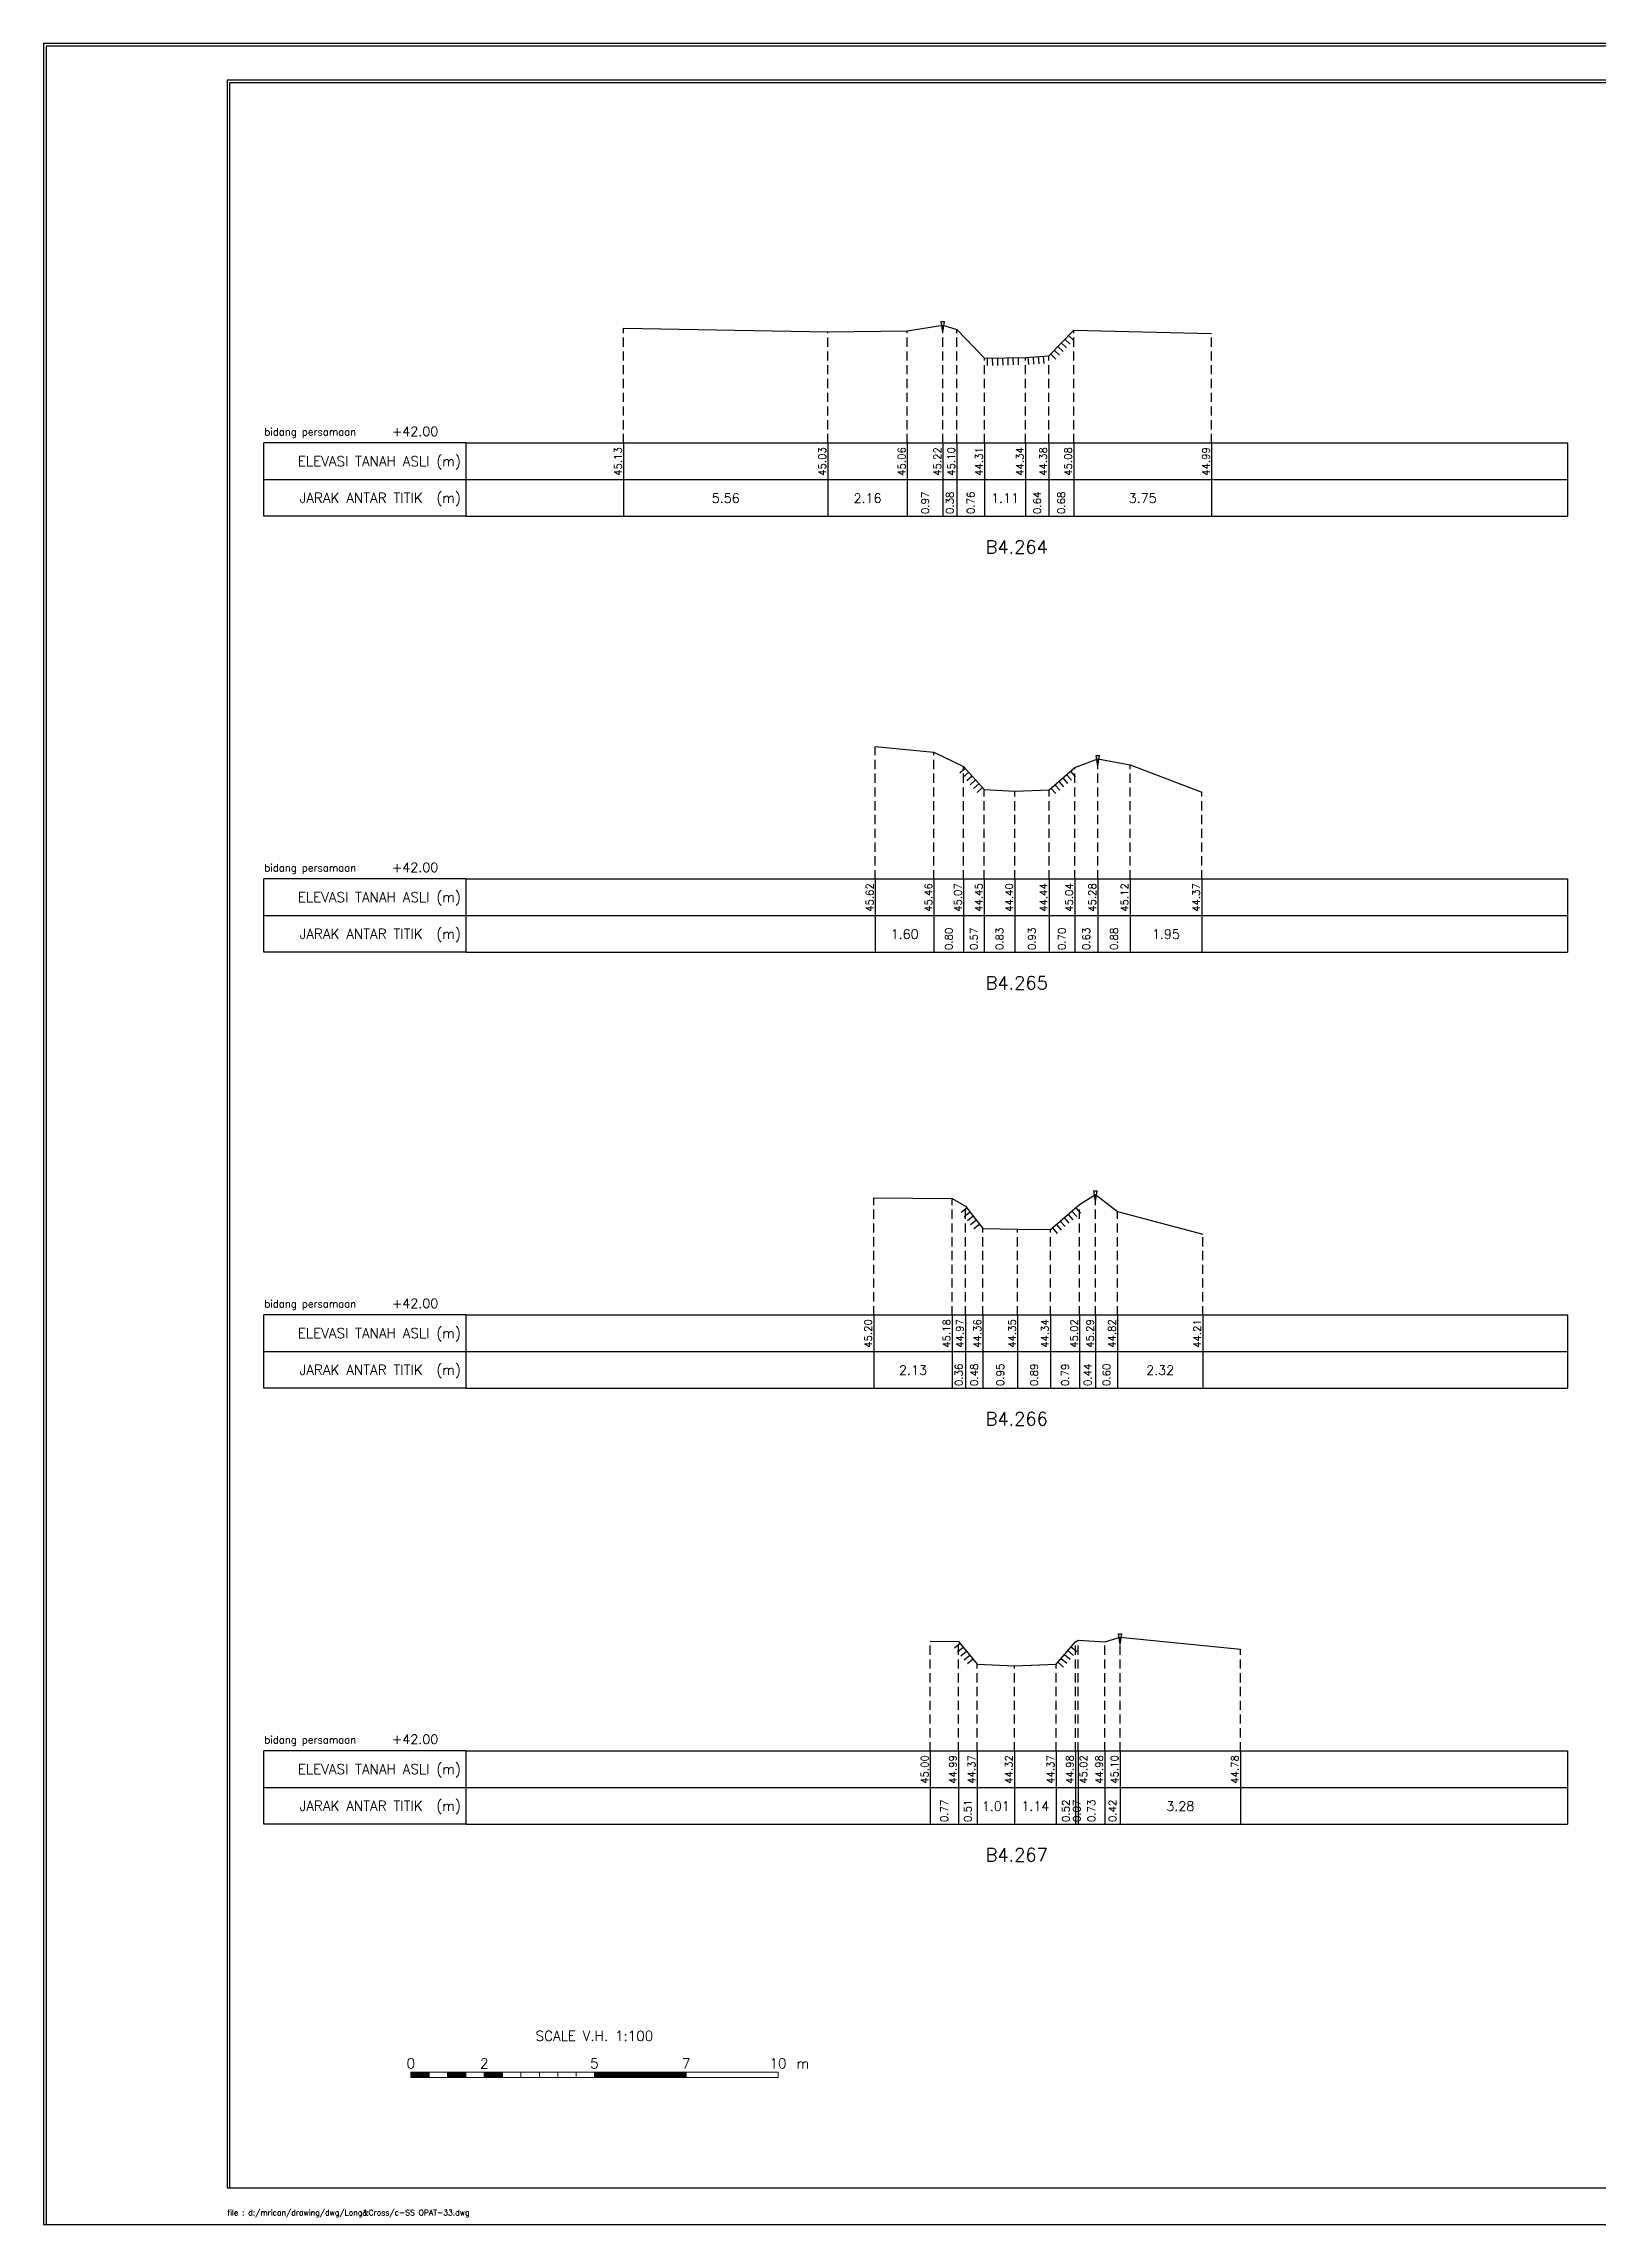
# Model space of a CAD drawing. Header units: inches. Extents: x -11 to 3175, y -842 to -783.
# Drawn here: x 2747 to 2789.3, y -842 to -782.6 of the extents above; entities that cross this region are included whole.
import ezdxf
from ezdxf.enums import TextEntityAlignment as Align

# ---------------------------------------------------------------- set-up
doc = ezdxf.new("R2010")
doc.units = ezdxf.units.IN
doc.header["$MEASUREMENT"] = 0
doc.linetypes.add('DASHED2', pattern=[0.375, 0.25, -0.125])
doc.layers.add('KOP', color=7, linetype='Continuous')
doc.layers.add('pelengkap', color=7, linetype='Continuous')
doc.styles.add('ARIAL', font='arial.ttf')
doc.styles.add('battang01', font='arial.ttf')
doc.styles.add('L100', font='simplex.shx', dxfattribs={"height": 0.254})
doc.styles.add('L140', font='simplex.shx', dxfattribs={"height": 0.356})
doc.styles.add('L60', font='simplex.shx', dxfattribs={"height": 0.152})
doc.styles.add('L80', font='simplex.shx', dxfattribs={"height": 0.203})
doc.styles.add('ROMANS-N', font='ROMANS.SHX', dxfattribs={"width": 0.8})
doc.styles.add('SONDU', font='arial.ttf')
doc.styles.get("Standard").update_dxf_attribs({"font": 'simplex.shx'})
doc.styles.add('STYLE1', font='arial.ttf', dxfattribs={"height": 0.2})

# ---------------------------------------------------------------- blocks, each defined once
blk = doc.blocks.new('kop')
at = {"layer": 'KOP'}
h = blk.add_hatch(color=3, dxfattribs=at)
h.paths.add_polyline_path([(609.87, 69.8), (591.81, 69.8), (591.81, 51.91), (609.87, 51.91)])
h.paths.add_polyline_path([(592.1, 52.25), (592.1, 69.5), (609.53, 69.5), (609.53, 52.25)], flags=16)
edge = h.paths.add_edge_path(flags=0)
edge.add_line((608.87, 52.91), (601.67, 52.91))
edge.add_ellipse((597.68, 52.92), major_axis=(2.82, 2.82), ratio=1, start_angle=314.84704, end_angle=495.15296)
edge.add_line((593.69, 52.91), (592.76, 52.91))
edge.add_line((592.76, 52.91), (592.76, 58.63))
edge.add_line((592.76, 58.63), (595.43, 58.63))
edge.add_ellipse((595.43, 63.37), major_axis=(-3.35, 3.35), ratio=1, start_angle=135, end_angle=315)
edge.add_line((595.43, 68.11), (595.43, 68.84))
edge.add_line((595.43, 68.84), (601.65, 68.84))
edge.add_line((601.65, 68.84), (601.65, 58.59))
edge.add_ellipse((604.86, 58.63), major_axis=(2.26, 2.26), ratio=1, start_angle=135.57378, end_angle=315)
edge.add_line((608.06, 58.63), (608.87, 58.63))
edge.add_line((608.87, 58.63), (608.87, 52.91))
h = blk.add_hatch(dxfattribs=at)
h.set_pattern_fill('ANSI31', color=21)
h.paths.add_polyline_path([(609.53, 69.5), (592.1, 69.5), (592.1, 52.25), (609.53, 52.25)])
edge = h.paths.add_edge_path(flags=16)
edge.add_line((608.06, 58.63), (608.87, 58.63))
edge.add_line((608.87, 58.63), (608.87, 52.91))
edge.add_line((608.87, 52.91), (601.67, 52.91))
edge.add_ellipse((597.68, 52.92), major_axis=(-2.82, 2.82), ratio=1, start_angle=224.84704, end_angle=405.15296)
edge.add_line((593.69, 52.91), (592.76, 52.91))
edge.add_line((592.76, 52.91), (592.76, 58.63))
edge.add_line((592.76, 58.63), (595.43, 58.63))
edge.add_ellipse((595.43, 63.37), major_axis=(-3.35, 3.35), ratio=1, start_angle=135, end_angle=315)
edge.add_line((595.43, 68.11), (595.43, 68.84))
edge.add_line((595.43, 68.84), (601.65, 68.84))
edge.add_line((601.65, 68.84), (601.65, 58.59))
edge.add_ellipse((604.86, 58.63), major_axis=(-2.26, 2.26), ratio=1, start_angle=45.57378, end_angle=225)
h = blk.add_hatch(color=3, dxfattribs=at)
edge = h.paths.add_edge_path()
edge.add_line((601.65, 68.84), (595.43, 68.84))
edge.add_line((595.43, 68.84), (595.43, 68.11))
edge.add_ellipse((595.43, 63.37), major_axis=(-3.35, 3.35), ratio=1, start_angle=135, end_angle=315, ccw=False)
edge.add_line((595.43, 58.63), (592.76, 58.63))
edge.add_line((592.76, 58.63), (592.76, 52.91))
edge.add_line((592.76, 52.91), (593.69, 52.91))
edge.add_ellipse((597.68, 52.92), major_axis=(-2.82, 2.82), ratio=1, start_angle=-135.15296, end_angle=45.15296, ccw=False)
edge.add_line((601.67, 52.91), (608.87, 52.91))
edge.add_line((608.87, 52.91), (608.87, 58.63))
edge.add_line((608.87, 58.63), (608.06, 58.63))
edge.add_ellipse((604.86, 58.63), major_axis=(2.26, 2.26), ratio=1, start_angle=134.42622, end_angle=315, ccw=False)
edge.add_line((601.65, 58.66), (601.65, 68.84))
h = blk.add_hatch(dxfattribs=at)
h.set_pattern_fill('ANSI31', color=41)
h.paths.add_polyline_path([(595.59, 25.44), (591.99, 25.44), (591.99, 22.12), (595.59, 22.12)])
h.paths.add_polyline_path([(594.83, 23.8), (595.49, 22.51), (594.95, 22.51), (594.37, 23.59), (594.37, 22.51), (593.85, 22.51), (593.85, 24.73), (593.24, 22.51), (592.84, 22.51), (592.12, 25.05), (592.67, 25.05), (593.03, 23.54), (593.41, 25.05), (594.37, 25.05), (594.37, 23.99), (594.89, 25.05), (595.46, 25.05)], flags=16)
at = {"color": 2}
blk.add_lwpolyline([(-49.29, -9.99), (790.69, -9.99), (790.69, 583.29), (-49.29, 583.29)], close=True, dxfattribs=at)
at = {"color": 6}
blk.add_lwpolyline([(0.65, 0), (780.7, 0), (780.7, 573.3), (0.65, 573.3)], close=True, dxfattribs=at)
at = {"layer": 'KOP', "color": 5}
for p, q in [((590.8, 70.96), (590.8, 29.98)), ((590.8, 70.96), (780.7, 70.96)), ((400.9, 29.98), (400.9, 0)), ((400.9, 29.98), (590.8, 29.98)), ((590.8, 29.98), (590.8, 0))]:
    blk.add_line(p, q, dxfattribs=at)
at = {"layer": 'KOP', "color": 3}
for p, q in [((591.81, 69.8), (609.87, 69.8)), ((591.81, 51.91), (591.81, 69.8)), ((592.1, 69.5), (609.53, 69.5)), ((592.1, 52.25), (592.1, 69.5)), ((595.43, 68.84), (595.43, 68.11)), ((595.43, 68.84), (601.65, 68.84)), ((601.65, 58.59), (601.65, 68.84)), ((609.53, 69.5), (609.53, 52.25)), ((609.87, 69.8), (609.87, 51.91)), ((592.76, 52.91), (592.76, 58.63)), ((595.43, 58.63), (592.76, 58.63)), ((608.87, 58.63), (608.06, 58.63)), ((608.87, 58.63), (608.87, 52.91)), ((609.87, 51.91), (591.81, 51.91)), ((609.53, 52.25), (592.1, 52.25)), ((593.69, 52.91), (592.76, 52.91)), ((608.87, 52.91), (601.67, 52.91)), ((720.73, 43.98), (780.7, 43.98)), ((720.73, 36.98), (780.7, 36.98)), ((415.9, 29.98), (415.9, 0)), ((430.89, 29.98), (430.89, 0)), ((545.83, 29.98), (545.83, 0)), ((560.82, 29.98), (560.82, 0)), ((575.81, 29.98), (575.81, 0)), ((655.77, 29.98), (655.77, 11.99)), ((675.76, 29.98), (675.76, 0)), ((705.74, 29.98), (705.74, 0)), ((400.9, 24.99), (590.8, 24.99)), ((655.77, 23.99), (720.73, 23.99)), ((720.73, 23.99), (780.7, 23.99)), ((400.9, 19.99), (590.8, 19.99)), ((655.77, 17.99), (720.73, 17.99)), ((720.73, 17.99), (780.7, 17.99)), ((740.72, 17.99), (740.72, 0)), ((400.9, 14.99), (590.8, 14.99)), ((590.8, 6), (720.73, 6))]:
    blk.add_line(p, q, dxfattribs=at)
at = {"layer": 'KOP', "color": 4}
for p, q in [((610.79, 70.96), (610.79, 50.97)), ((720.73, 70.96), (720.73, 0)), ((590.8, 50.97), (720.73, 50.97)), ((720.73, 50.97), (780.7, 50.97)), ((590.8, 29.98), (720.73, 29.98)), ((720.73, 29.98), (780.7, 29.98)), ((590.8, 11.99), (720.73, 11.99))]:
    blk.add_line(p, q, dxfattribs=at)
at = {"layer": 'KOP', "color": 41}
blk.add_line((595.59, 22.12), (591.99, 22.12), dxfattribs=at)
for points in [[(591.99, 25.44), (595.59, 25.44)], [(592.12, 25.05), (592.67, 25.05)], [(592.12, 25.05), (592.84, 22.51)], [(592.2, 25.44), (592.42, 25.44)], [(592.63, 25.44), (592.84, 25.44)], [(592.67, 25.05), (593.03, 23.54), (593.41, 25.05)], [(593.05, 25.44), (593.26, 25.44)], [(593.24, 22.51), (593.85, 24.73)], [(593.41, 25.05), (594.37, 25.05)], [(593.48, 25.44), (593.69, 25.44)], [(593.85, 22.51), (593.85, 24.73)], [(593.9, 25.44), (594.11, 25.44)], [(594.32, 25.44), (594.53, 25.44)], [(594.37, 25.05), (594.37, 23.99)], [(594.37, 23.99), (594.89, 25.05)], [(594.75, 25.44), (594.96, 25.44)], [(594.83, 23.8), (595.46, 25.05)], [(594.83, 23.8), (595.49, 22.51)], [(594.89, 25.05), (595.46, 25.05)], [(595.17, 25.44), (595.38, 25.44)], [(592.84, 22.51), (593.24, 22.51)], [(593.85, 22.51), (594.37, 22.51)], [(594.95, 22.51), (594.37, 23.59)], [(594.37, 23.59), (594.37, 22.51)], [(594.95, 22.51), (595.49, 22.51)]]:
    blk.add_lwpolyline(points, dxfattribs=at)
at = {"layer": 'KOP', "color": 42}
for points in [[(592.2, 29.11), (592.2, 25.44)], [(592.54, 29.11), (592.54, 25.44)], [(592.96, 29.11), (592.96, 25.44)], [(593.38, 29.11), (593.38, 25.44)], [(593.81, 29.11), (593.81, 25.44)], [(594.23, 29.11), (594.23, 25.44)], [(594.65, 29.11), (594.65, 25.44)], [(595.08, 29.11), (595.08, 25.44)], [(595.5, 29.11), (595.5, 25.44)]]:
    blk.add_lwpolyline(points, dxfattribs=at)
at = {"layer": 'KOP', "color": 3}
for centre, major_axis, start_param, end_param in [((595.43, 63.37), (-3.35, 3.35), 2.356194, 5.497787), ((597.68, 52.92), (-2.82, 2.82), 3.924321, 7.071253), ((604.86, 58.63), (-2.26, 2.26), 0.785398, 3.926991)]:
    blk.add_ellipse(centre, major_axis=major_axis, ratio=1, start_param=start_param, end_param=end_param, dxfattribs=at)
at = {"layer": 'KOP', "color": 5, "style": 'SONDU'}
for s, height, width, p, p2 in [('MINISTRY OF PUBLIC WORKS AND HOUSING', 3.4982, 0.971049, (612.49, 65.4), (715.58, 65.4)), ('DIRECTORATE GENERAL OF WATER RESOURCES', 2.7485, 1.100714, (612.33, 60.62), (715.42, 60.62)), ('DIRECTORATE OF IRRIGATION AND LOWLAND', 1.9989, 1.638753, (612.52, 56.15), (715.75, 56.15))]:
    blk.add_text(s, height=height, dxfattribs=dict(at, width=width)).set_placement(p, p2, align=Align.FIT)
at = {"layer": 'KOP', "color": 3, "style": 'ROMANS-N', "width": 1.832261}
blk.add_text('Jalan Pattimura No. 20 Kebayoran Baru, Jakarta Selatan', height=1.2493, dxfattribs=at).set_placement((612.79, 53.07), (715.58, 53.07), align=Align.FIT)
at = {"layer": 'KOP', "color": 5, "style": 'ARIAL'}
blk.add_text('Subject:', height=3.252, dxfattribs=at).set_placement((593.75, 45.87))
at = {"layer": 'KOP', "color": 3}
for s, height, style, p in [('Scheme', 1.999, 'battang01', (722.75, 46.66)), (':', 2, 'battang01', (740.37, 46.56)), ('D.I MRICAN', 1.999, 'battang01', (742.66, 46.66)), ('District', 1.999, 'battang01', (722.68, 39.97)), ('KEDIRI', 1.999, 'battang01', (742.66, 39.66)), (':', 2, 'battang01', (740.38, 39.87)), ('Province', 1.999, 'battang01', (722.75, 32.66)), (':', 2, 'battang01', (740.37, 32.57)), ('EAST JAVA', 1.999, 'battang01', (742.66, 32.66)), ('Prepared by', 1.9989, 'battang01', (657.14, 25.79)), ('No. of Sheet ', 1.9989, 'battang01', (722.52, 26.68)), (':', 2, 'battang01', (740.38, 25.62)), ('in joint venture with:', 1.2493, 'SONDU', (597.56, 21.07)), ('Checked by', 1.999, 'battang01', (657.14, 19.79)), ('Register', 1.999, 'battang01', (722.52, 20.02)), (':', 2, 'battang01', (740.36, 19.92)), ('Team Leader', 1.9989, 'battang01', (657.14, 13.79)), ('Yoo, Kang-Keun', 1.9989, 'battang01', (677.26, 13.79)), ('Date :', 1.999, 'battang01', (722.52, 13.49)), ('No. of Contract :', 1.9989, 'battang01', (743.52, 13.49)), ('No.', 2, 'STYLE1', (404.73, 6.99)), ('Date', 2, 'STYLE1', (417.78, 6.99)), ('Revised', 2, 'STYLE1', (483.04, 7.17)), ('Drawn', 2, 'STYLE1', (550.92, 7.18)), ('Checked', 2, 'STYLE1', (562.62, 7.11)), ('Approv.', 2, 'STYLE1', (578.86, 7.21)), ('Acknowledge by', 1.9989, 'battang01', (592.18, 7.8)), (':', 2, 'battang01', (612.76, 7.81)), ('Approved by', 1.9989, 'battang01', (592.18, 1.8)), (':', 2, 'battang01', (612.81, 1.77)), ('Directorate of Irrigations and Lowlands', 1.9989, 'battang01', (614.08, 1.59))]:
    blk.add_text(s, height=height, dxfattribs=dict(at, style=style)).set_placement(p)
at = {"layer": 'KOP', "color": 6, "style": 'SONDU'}
blk.add_text('PT. VIRAMA KARYA (Persero)', height=2.5809, dxfattribs=at).set_placement((597.36, 26.15))
at = {"layer": 'KOP', "color": 42, "style": 'SONDU'}
blk.add_text('VIRAMA', height=0.942, dxfattribs=at).set_placement((591.3, 21.04))
at = {"layer": 'KOP', "color": 4, "style": 'SONDU'}
for s, p in [('Korean Rural Community Corporation', (592.02, 18.86)), ('PT. Wiratman', (592.02, 16.86)), ('PT. Terasis Erojaya', (591.94, 12.59)), ('PT. Tuah Agung Anugrah', (592, 14.73))]:
    blk.add_text(s, height=1.4992, dxfattribs=at).set_placement(p)
at = {"layer": 'KOP', "color": 3, "insert": (719.86, 60.77), "char_height": 2.4987, "width": 61.4394, "attachment_point": 4, "style": 'SONDU'}
blk.add_mtext('\\pi1.9124;Project Preparation Consultant (PPC)\\P\\pi3.0493;Firm For Develompent of the Mrican \\P\\pi7.7731;Irrigation System In East Java', dxfattribs=at)
at = {"layer": 'KOP', "color": 2, "insert": (597.57, 24.25), "char_height": 0.9995, "width": 48.7181, "attachment_point": 1, "style": 'SONDU'}
blk.add_mtext('Jl. Hang Tuah Raya No.26, Kebayoran Baru Jakarta Selatan 12120 Indonesia', dxfattribs=at)
blk = doc.blocks.new('*X6')
at = {"color": 0}
for p, q in [((20000, 6250), (25000, 6250)), ((20000, 6200), (25000, 6200)), ((20000, 6150), (25000, 6150)), ((20000, 6100), (25000, 6100)), ((20000, 6050), (25000, 6050))]:
    blk.add_line(p, q, dxfattribs=at)
blk = doc.blocks.new('*X5')
at = {"color": 0}
for p, q in [((14000, 6250), (15000, 6250)), ((14000, 6200), (15000, 6200)), ((14000, 6150), (15000, 6150)), ((14000, 6100), (15000, 6100)), ((14000, 6050), (15000, 6050))]:
    blk.add_line(p, q, dxfattribs=at)
blk = doc.blocks.new('*X3')
at = {"color": 0}
for p, q in [((10000, 6250), (11000, 6250)), ((10000, 6200), (11000, 6200)), ((10000, 6150), (11000, 6150)), ((10000, 6100), (11000, 6100)), ((10000, 6050), (11000, 6050))]:
    blk.add_line(p, q, dxfattribs=at)
blk = doc.blocks.new('*X4')
at = {"color": 0}
for p, q in [((12000, 6250), (13000, 6250)), ((12000, 6200), (13000, 6200)), ((12000, 6150), (13000, 6150)), ((12000, 6100), (13000, 6100)), ((12000, 6050), (13000, 6050))]:
    blk.add_line(p, q, dxfattribs=at)
blk = doc.blocks.new('c100')
at = {"color": 2}
blk.add_lwpolyline([(-5, -1), (79.1, -1), (79.1, 58.4), (-5, 58.4)], close=True, dxfattribs=at)
at = {"color": 6}
blk.add_lwpolyline([(0, 0), (78.1, 0), (78.1, 57.4), (0, 57.4)], close=True, dxfattribs=at)
at = {"color": 3, "lineweight": 0}
for points in [[(5, 3), (5.5, 3), (5.5, 3.15), (5, 3.15)], [(5.5, 3), (6, 3), (6, 3.15), (5.5, 3.15)], [(6, 3), (6.5, 3), (6.5, 3.15), (6, 3.15)], [(6.5, 3), (7, 3), (7, 3.15), (6.5, 3.15)], [(7, 3), (7.5, 3), (7.5, 3.15), (7, 3.15)], [(7.5, 3), (8, 3), (8, 3.15), (7.5, 3.15)], [(8, 3), (8.5, 3), (8.5, 3.15), (8, 3.15)], [(8.5, 3), (9, 3), (9, 3.15), (8.5, 3.15)], [(9, 3), (9.5, 3), (9.5, 3.15), (9, 3.15)], [(9.5, 3), (10, 3), (10, 3.15), (9.5, 3.15)], [(10, 3), (12.5, 3), (12.5, 3.15), (10, 3.15)], [(12.5, 3), (15, 3), (15, 3.15), (12.5, 3.15)]]:
    blk.add_lwpolyline(points, close=True, dxfattribs=at)
at = {"color": 1, "lineweight": 0, "xscale": 0.0005, "yscale": 0.0005, "zscale": 0.0005}
for name in ['*X3', '*X4', '*X5', '*X6']:
    blk.add_blockref(name, (0, 0), dxfattribs=at)
at = {"color": 3}
for s, p in [('SCALE V.H. 1:100', (10, 4)), ('0', (5, 3.25)), ('2', (7, 3.25)), ('5', (10, 3.25)), ('7', (12.5, 3.25)), ('10', (15, 3.25))]:
    blk.add_text(s, height=0.27, dxfattribs=at).set_placement(p, align=Align.CENTER)
blk.add_text('m', height=0.27, dxfattribs=at).set_placement((15.5, 3.25))
blk = doc.blocks.new('das2')
at = {"color": 5, "linetype": 'Continuous'}
for q in [(0, 1), (17.75, 1)]:
    blk.add_line((2.75, 1), q, dxfattribs=at)
at = {"color": 3, "linetype": 'Continuous'}
for p, q in [((2.75, 1), (2.75, 0)), ((17.75, 1), (17.75, 0)), ((0, 0.5), (17.75, 0.5)), ((2.75, 0), (0, 0)), ((2.75, 0), (17.75, 0))]:
    blk.add_line(p, q, dxfattribs=at)
blk.add_lwpolyline([(0, 0), (0, 1)], dxfattribs=at)
blk.add_text('bidang persamaan', height=0.1, dxfattribs=at).set_placement((0.005, 1.1))
at = {"color": 5, "linetype": 'Continuous'}
for s, p in [('ELEVASI TANAH ASLI (m)', (2.683, 0.683)), ('JARAK ANTAR TITIK  (m)', (2.683, 0.183))]:
    blk.add_text(s, height=0.135, dxfattribs=at).set_placement(p, align=Align.RIGHT)
blk = doc.blocks.new('gbrpatok')
at = {"color": 2, "linetype": 'Continuous'}
for p, q in [((-0.00045, 0.00096), (0.00045, 0.00096)), ((0, -0.00196), (-0.00045, 0.00096)), ((0, -0.00196), (0.00045, 0.00096))]:
    blk.add_line(p, q, dxfattribs=at)

msp = doc.modelspace()

# ---------------------------------------------------------------- linework, layer by layer
at = {"color": 1, "linetype": 'DASHED2', "lineweight": -3}
for p, q in [((2762.794, -793.483), (2762.794, -790.351)), ((2768.357, -793.483), (2768.357, -790.453)), ((2770.519, -793.483), (2770.519, -790.427)), ((2771.491, -793.483), (2771.491, -790.265)), ((2771.87, -793.483), (2771.87, -790.384)), ((2775.054, -793.483), (2775.054, -790.402)), ((2778.806, -793.483), (2778.806, -790.493)), ((2772.626, -793.483), (2772.626, -791.171)), ((2773.736, -793.483), (2773.736, -791.146)), ((2774.373, -793.483), (2774.373, -791.102)), ((2769.648, -805.36), (2769.648, -801.741)), ((2771.247, -805.36), (2771.247, -801.896)), ((2772.052, -805.36), (2772.052, -802.289)), ((2775.079, -805.36), (2775.079, -802.321)), ((2775.71, -805.36), (2775.71, -802.083)), ((2776.589, -805.36), (2776.589, -802.241)), ((2772.618, -805.36), (2772.618, -802.914)), ((2773.45, -805.36), (2773.45, -802.964)), ((2774.381, -805.36), (2774.381, -802.923)), ((2778.539, -805.36), (2778.539, -802.991)), ((2769.61, -817.235), (2769.61, -814.037)), ((2771.741, -817.235), (2771.741, -814.06)), ((2772.102, -817.235), (2772.102, -814.263)), ((2775.214, -817.235), (2775.214, -814.22)), ((2775.65, -817.235), (2775.65, -813.947)), ((2772.579, -817.235), (2772.579, -814.878)), ((2773.526, -817.235), (2773.526, -814.889)), ((2774.42, -817.235), (2774.42, -814.899)), ((2776.246, -817.235), (2776.246, -814.411)), ((2778.565, -817.235), (2778.565, -815.025)), ((2771.145, -829.111), (2771.145, -826.115)), ((2771.911, -829.111), (2771.911, -826.124)), ((2775.1, -829.111), (2775.1, -826.135)), ((2775.17, -829.111), (2775.17, -826.09)), ((2775.898, -829.111), (2775.898, -826.129)), ((2776.318, -829.111), (2776.318, -826.007)), ((2772.424, -829.111), (2772.424, -826.743)), ((2773.438, -829.111), (2773.438, -826.788)), ((2774.575, -829.111), (2774.575, -826.743)), ((2779.594, -829.111), (2779.594, -826.335))]:
    msp.add_line(p, q, dxfattribs=at)
at = {"color": 2, "linetype": 'Continuous', "lineweight": -3}
for p, q in [((2762.794, -790.351), (2768.357, -790.453)), ((2768.357, -790.453), (2770.519, -790.427)), ((2770.519, -790.427), (2771.491, -790.265)), ((2771.491, -790.265), (2771.87, -790.384)), ((2771.87, -790.384), (2772.626, -791.171)), ((2774.373, -791.102), (2775.054, -790.402)), ((2775.054, -790.402), (2778.806, -790.493)), ((2772.626, -791.171), (2773.736, -791.146)), ((2773.736, -791.146), (2774.373, -791.102)), ((2769.648, -801.741), (2771.247, -801.896)), ((2771.247, -801.896), (2772.052, -802.289)), ((2772.052, -802.289), (2772.618, -802.914)), ((2774.381, -802.923), (2775.079, -802.321)), ((2775.079, -802.321), (2775.71, -802.083)), ((2775.71, -802.083), (2776.589, -802.241)), ((2776.589, -802.241), (2778.539, -802.991)), ((2772.618, -802.914), (2773.45, -802.964)), ((2773.45, -802.964), (2774.381, -802.923)), ((2769.61, -814.037), (2771.741, -814.06)), ((2771.741, -814.06), (2772.102, -814.263)), ((2772.102, -814.263), (2772.579, -814.878)), ((2774.42, -814.899), (2775.214, -814.22)), ((2775.214, -814.22), (2775.65, -813.947)), ((2775.65, -813.947), (2776.246, -814.411)), ((2772.579, -814.878), (2773.526, -814.889)), ((2773.526, -814.889), (2774.42, -814.899)), ((2776.246, -814.411), (2778.565, -815.025)), ((2771.145, -826.115), (2771.911, -826.124)), ((2771.911, -826.124), (2772.424, -826.743)), ((2774.575, -826.743), (2775.1, -826.135)), ((2775.1, -826.135), (2775.17, -826.09)), ((2775.17, -826.09), (2775.898, -826.129)), ((2775.898, -826.129), (2776.318, -826.007)), ((2776.318, -826.007), (2779.594, -826.335)), ((2772.424, -826.743), (2773.438, -826.788)), ((2773.438, -826.788), (2774.575, -826.743))]:
    msp.add_line(p, q, dxfattribs=at)
at = {"color": 1, "linetype": 'Continuous', "lineweight": -3}
for p, q in [((2762.794, -793.483), (2762.794, -795.483)), ((2768.357, -793.483), (2768.357, -795.483)), ((2770.519, -793.483), (2770.519, -795.483)), ((2771.491, -793.483), (2771.491, -795.483)), ((2771.87, -793.483), (2771.87, -795.483)), ((2772.626, -793.483), (2772.626, -795.483)), ((2773.736, -793.483), (2773.736, -795.483)), ((2774.373, -793.483), (2774.373, -795.483)), ((2775.054, -793.483), (2775.054, -795.483)), ((2778.806, -793.483), (2778.806, -795.483)), ((2769.648, -805.36), (2769.648, -807.36)), ((2771.247, -805.36), (2771.247, -807.36)), ((2772.052, -805.36), (2772.052, -807.36)), ((2772.618, -805.36), (2772.618, -807.36)), ((2773.45, -805.36), (2773.45, -807.36)), ((2774.381, -805.36), (2774.381, -807.36)), ((2775.079, -805.36), (2775.079, -807.36)), ((2775.71, -805.36), (2775.71, -807.36)), ((2776.589, -805.36), (2776.589, -807.36)), ((2778.539, -805.36), (2778.539, -807.36)), ((2769.61, -817.235), (2769.61, -819.235)), ((2771.741, -817.235), (2771.741, -819.235)), ((2772.102, -817.235), (2772.102, -819.235)), ((2772.579, -817.235), (2772.579, -819.235)), ((2773.526, -817.235), (2773.526, -819.235)), ((2774.42, -817.235), (2774.42, -819.235)), ((2775.214, -817.235), (2775.214, -819.235)), ((2775.65, -817.235), (2775.65, -819.235)), ((2776.246, -817.235), (2776.246, -819.235)), ((2778.565, -817.235), (2778.565, -819.235)), ((2771.145, -829.111), (2771.145, -831.111)), ((2771.911, -829.111), (2771.911, -831.111)), ((2772.424, -829.111), (2772.424, -831.111)), ((2773.438, -829.111), (2773.438, -831.111)), ((2774.575, -829.111), (2774.575, -831.111)), ((2775.1, -829.111), (2775.1, -831.111)), ((2775.17, -829.111), (2775.17, -831.111)), ((2775.898, -829.111), (2775.898, -831.111)), ((2776.318, -829.111), (2776.318, -831.111)), ((2779.594, -829.111), (2779.594, -831.111))]:
    msp.add_line(p, q, dxfattribs=at)
at = {"layer": 'pelengkap', "color": 1, "linetype": 'Continuous', "lineweight": -3}
for p, q in [((2774.91, -790.549), (2775.053, -790.689)), ((2772.696, -791.169), (2772.7, -791.369)), ((2772.836, -791.166), (2772.84, -791.366)), ((2772.976, -791.163), (2772.98, -791.363)), ((2773.116, -791.16), (2773.12, -791.36)), ((2773.256, -791.156), (2773.26, -791.356)), ((2773.396, -791.153), (2773.4, -791.353)), ((2773.536, -791.15), (2773.54, -791.35)), ((2773.806, -791.141), (2773.819, -791.34)), ((2773.945, -791.131), (2773.959, -791.331)), ((2774.085, -791.122), (2774.099, -791.321)), ((2774.225, -791.112), (2774.238, -791.311)), ((2774.422, -791.051), (2774.565, -791.191)), ((2774.52, -790.951), (2774.663, -791.09)), ((2774.617, -790.851), (2774.761, -790.99)), ((2774.715, -790.75), (2774.858, -790.89)), ((2774.812, -790.65), (2774.956, -790.789)), ((2772.099, -802.341), (2771.951, -802.475)), ((2772.193, -802.445), (2772.045, -802.579)), ((2774.964, -802.42), (2775.095, -802.572)), ((2772.287, -802.549), (2772.139, -802.683)), ((2772.381, -802.652), (2772.233, -802.787)), ((2772.475, -802.756), (2772.327, -802.89)), ((2772.569, -802.86), (2772.421, -802.994)), ((2774.434, -802.877), (2774.565, -803.029)), ((2774.54, -802.786), (2774.671, -802.937)), ((2774.646, -802.695), (2774.777, -802.846)), ((2774.752, -802.603), (2774.883, -802.755)), ((2774.858, -802.512), (2774.989, -802.663)), ((2772.145, -814.318), (2771.987, -814.441)), ((2775.112, -814.308), (2775.242, -814.46)), ((2772.23, -814.429), (2772.072, -814.552)), ((2772.316, -814.54), (2772.158, -814.662)), ((2772.402, -814.65), (2772.244, -814.773)), ((2772.488, -814.761), (2772.33, -814.883)), ((2774.473, -814.854), (2774.603, -815.006)), ((2774.58, -814.763), (2774.71, -814.915)), ((2774.686, -814.672), (2774.816, -814.824)), ((2774.793, -814.581), (2774.923, -814.733)), ((2774.899, -814.49), (2775.029, -814.642)), ((2775.005, -814.399), (2775.135, -814.551)), ((2771.956, -826.177), (2771.802, -826.305)), ((2772.045, -826.285), (2771.891, -826.413)), ((2772.134, -826.393), (2771.98, -826.521)), ((2772.224, -826.501), (2772.07, -826.628)), ((2772.313, -826.609), (2772.159, -826.736)), ((2774.621, -826.69), (2774.772, -826.82)), ((2774.712, -826.584), (2774.864, -826.714)), ((2774.804, -826.478), (2774.955, -826.608)), ((2774.895, -826.372), (2775.047, -826.502)), ((2774.987, -826.266), (2775.138, -826.396))]:
    msp.add_line(p, q, dxfattribs=at)

# ---------------------------------------------------------------- block references
at = {"color": 2, "linetype": 'Continuous', "lineweight": -3}
msp.add_blockref('c100', (2752, -841), dxfattribs=at)
for name, p, xscale, yscale, zscale in [('kop', (2752, -841), 0.1, 0.1, 0.1), ('das2', (2753, -795.475), 2, 2, 2), ('das2', (2753, -807.35), 2, 2, 2), ('das2', (2753, -819.225), 2, 2, 2), ('das2', (2753, -831.1), 2, 2, 2)]:
    msp.add_blockref(name, p, dxfattribs=dict(at, xscale=xscale, yscale=yscale, zscale=zscale))
at = {"color": 1, "linetype": 'Continuous', "lineweight": -3, "xscale": 100, "yscale": 100, "zscale": 100}
for p in [(2771.491, -790.265), (2775.71, -802.083), (2775.65, -813.947), (2776.318, -826.007)]:
    msp.add_blockref('gbrpatok', p, dxfattribs=at)

# ---------------------------------------------------------------- texts
at = {"color": 3, "linetype": 'Continuous', "lineweight": -3, "style": 'L100'}
for s, p in [('+42.00', (2757.116, -793.29)), ('5.56', (2765.575, -795.108)), ('2.16', (2769.438, -795.108)), ('1.11', (2773.181, -795.108)), ('3.75', (2776.93, -795.108)), ('+42.00', (2757.116, -805.165)), ('1.60', (2770.448, -806.985)), ('1.95', (2777.564, -806.985)), ('+42.00', (2757.116, -817.04)), ('2.13', (2770.675, -818.86)), ('2.32', (2777.406, -818.86)), ('+42.00', (2757.116, -828.915)), ('1.01', (2772.931, -830.736)), ('1.14', (2774.007, -830.736)), ('3.28', (2777.956, -830.736))]:
    msp.add_text(s, height=0.254, dxfattribs=at).set_placement(p, align=Align.CENTER)
at = {"color": 3, "linetype": 'Continuous', "lineweight": -3, "style": 'L80'}
for s, p in [('45.13', (2762.743, -793.983)), ('45.03', (2768.307, -793.983)), ('45.06', (2770.469, -793.983)), ('45.22', (2771.441, -793.983)), ('45.10', (2771.82, -793.983)), ('44.31', (2772.576, -793.983)), ('44.34', (2773.686, -793.983)), ('44.38', (2774.323, -793.983)), ('45.08', (2775.003, -793.983)), ('44.99', (2778.756, -793.983)), ('45.62', (2769.598, -805.86)), ('45.46', (2771.197, -805.86)), ('45.07', (2772.002, -805.86)), ('44.45', (2772.568, -805.86)), ('44.40', (2773.399, -805.86)), ('44.44', (2774.331, -805.86)), ('45.04', (2775.029, -805.86)), ('45.28', (2775.66, -805.86)), ('45.12', (2776.539, -805.86)), ('44.37', (2778.489, -805.86)), ('45.20', (2769.559, -817.735)), ('45.18', (2771.691, -817.735)), ('44.97', (2772.051, -817.735)), ('44.36', (2772.529, -817.735)), ('44.35', (2773.476, -817.735)), ('44.34', (2774.37, -817.735)), ('45.02', (2775.164, -817.735)), ('45.29', (2775.6, -817.735)), ('44.82', (2776.196, -817.735)), ('44.21', (2778.515, -817.735)), ('45.00', (2771.095, -829.61)), ('44.99', (2771.861, -829.61)), ('44.37', (2772.374, -829.61)), ('44.32', (2773.388, -829.61)), ('44.37', (2774.525, -829.61)), ('44.98', (2775.05, -829.61)), ('45.02', (2775.42, -829.61)), ('44.98', (2775.848, -829.61)), ('45.10', (2776.268, -829.61)), ('44.78', (2779.543, -829.61))]:
    msp.add_text(s, height=0.203, rotation=90, dxfattribs=at).set_placement(p, align=Align.CENTER)
for s, p in [('0.97', (2771.005, -795.108)), ('0.38', (2771.68, -795.108)), ('0.76', (2772.248, -795.108)), ('0.64', (2774.055, -795.108)), ('0.68', (2774.713, -795.108)), ('0.80', (2771.649, -806.985)), ('0.57', (2772.335, -806.985)), ('0.83', (2773.034, -806.985)), ('0.93', (2773.915, -806.985)), ('0.70', (2774.73, -806.985)), ('0.63', (2775.395, -806.985)), ('0.88', (2776.15, -806.985)), ('0.36', (2771.921, -818.86)), ('0.48', (2772.34, -818.86)), ('0.95', (2773.053, -818.86)), ('0.89', (2773.973, -818.86)), ('0.79', (2774.817, -818.86)), ('0.44', (2775.432, -818.86)), ('0.60', (2775.948, -818.86)), ('0.77', (2771.528, -830.736)), ('0.51', (2772.168, -830.736)), ('0.52', (2774.838, -830.736)), ('0.07', (2775.135, -830.736)), ('0.73', (2775.534, -830.736)), ('0.42', (2776.108, -830.736))]:
    msp.add_text(s, height=0.203, rotation=90, dxfattribs=at).set_placement(p, align=Align.MIDDLE_CENTER)
at = {"color": 4, "linetype": 'Continuous', "lineweight": -3, "style": 'L140'}
for s, p in [('B4.264', (2773.5, -796.487)), ('B4.265', (2773.5, -808.362)), ('B4.266', (2773.5, -820.237)), ('B4.267', (2773.5, -832.112))]:
    msp.add_text(s, height=0.356, dxfattribs=at).set_placement(p, align=Align.CENTER)
at = {"color": 2, "linetype": 'Continuous', "lineweight": -3, "style": 'L60'}
msp.add_text('file : d:/mrican/drawing/dwg/Long&Cross/c-SS OPAT-33.dwg', height=0.152, dxfattribs=at).set_placement((2752, -841.8), align=Align.BOTTOM_LEFT)

doc.saveas('drawing.dxf')
